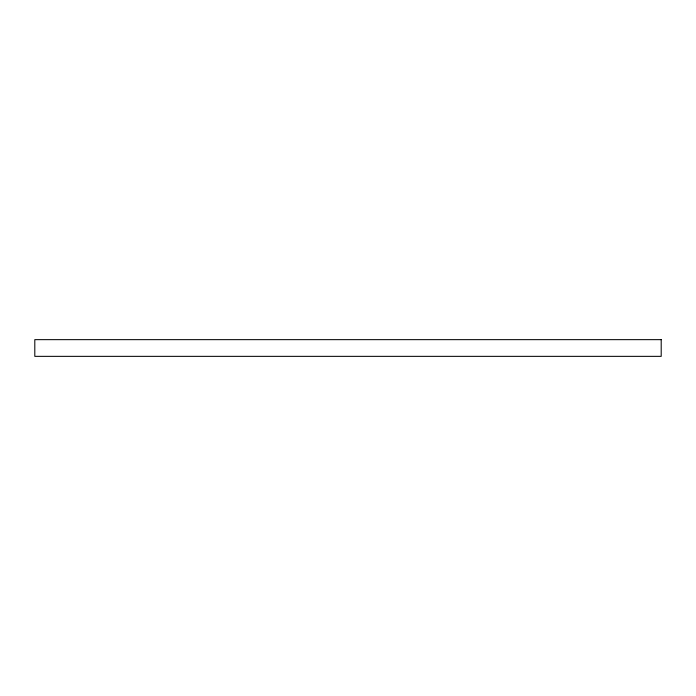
<?xml version="1.0" encoding="UTF-8"?>
<svg xmlns="http://www.w3.org/2000/svg" width="696" height="696" viewBox="0 0 696 696"><rect width="100%" height="100%" fill="white"/><g stroke="black" fill="none" stroke-linecap="round" stroke-linejoin="round"><path stroke-width="1.04" d="M661.2 339.648L34.8 339.648L34.8 356.352L661.2 356.352L661.2 339.648"/></g></svg>
